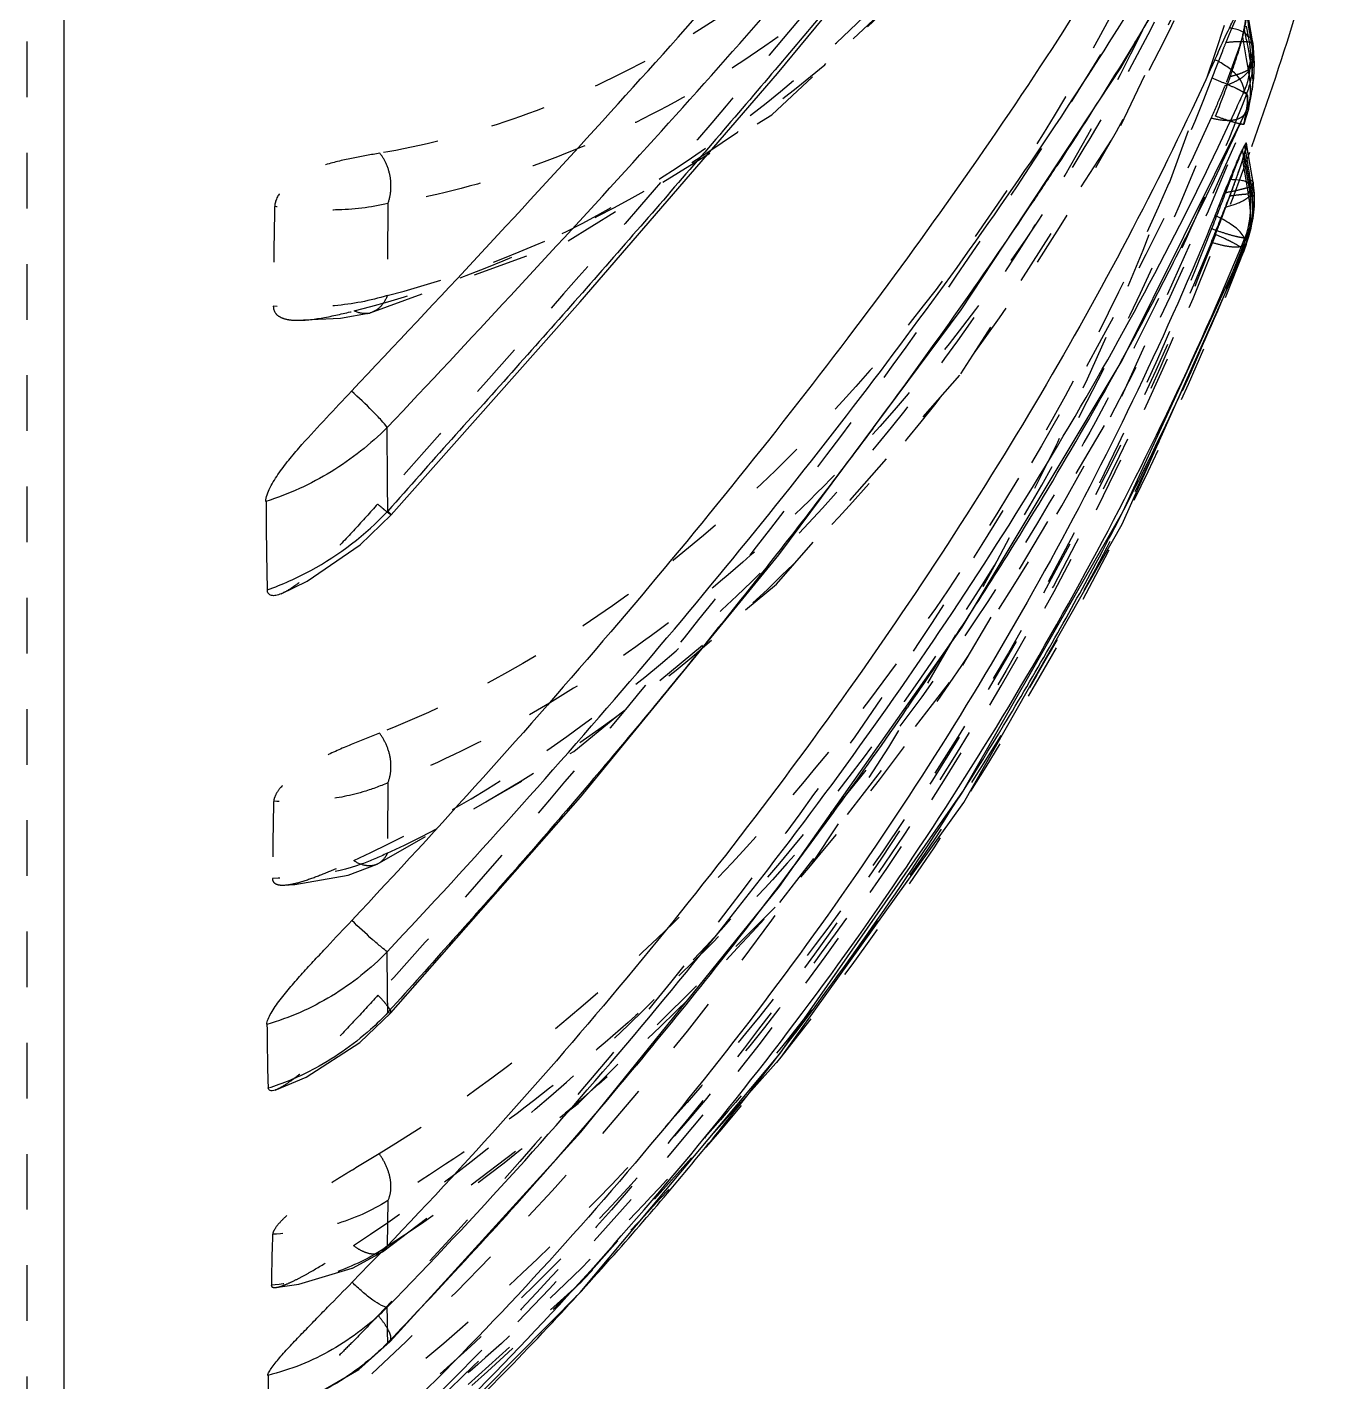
# Model space of a CAD drawing. Header units: millimetres. Extents: x 723 to 11228, y -2384 to 1578.
# Drawn here: x 1471.93 to 1510.44, y 111.37 to 151.16 of the extents above; entities that cross this region are included whole.
import ezdxf

# ---------------------------------------------------------------- set-up
doc = ezdxf.new("R2010")
doc.units = ezdxf.units.MM
doc.header["$LTSCALE"] = 16.335
doc.linetypes.add('HIDDEN', pattern=[0.2, 0.1, -0.1])
doc.layers.get('0').update_dxf_attribs({"linetype": 'CONTINUOUS'})
doc.layers.add('DEFAULT_2', color=8, linetype='HIDDEN')

msp = doc.modelspace()

# ---------------------------------------------------------------- linework, layer by layer
at = {"color": 7, "linetype": 'Continuous'}
for p, q in [((1473.025, 101.806), (1473.025, 373.047)), ((1507.939, 150.689), (1507.746, 151.702)), ((1507.748, 151.186), (1507.808, 150.878)), ((1507.906, 149.206), (1507.972, 149.654)), ((1507.809, 148.842), (1507.906, 149.209)), ((1507.906, 149.209), (1507.906, 149.206)), ((1507.732, 148.649), (1507.809, 148.842)), ((1507.754, 148.72), (1507.725, 148.656)), ((1507.732, 148.649), (1507.754, 148.72)), ((1507.951, 146.603), (1507.756, 147.714)), ((1507.634, 147.552), (1507.808, 146.578)), ((1507.754, 146.559), (1507.808, 146.248)), ((1507.955, 146.581), (1507.955, 146.581)), ((1507.957, 145.592), (1507.995, 146.033)), ((1507.995, 146.033), (1507.99, 146.121)), ((1507.821, 145.004), (1507.89, 145.26)), ((1507.848, 145.107), (1507.893, 145.281)), ((1507.89, 145.26), (1507.957, 145.592)), ((1507.754, 144.831), (1507.716, 144.737)), ((1507.75, 144.77), (1507.821, 145.004)), ((1507.848, 145.107), (1507.754, 144.831)), ((1507.751, 144.771), (1507.682, 144.577)), ((1482.523, 137.749), (1482.516, 139.4)), ((1496.794, 139.391), (1496.756, 139.34)), ((1482.533, 136.943), (1482.523, 137.749)), ((1481.718, 135.952), (1482.625, 136.837)), ((1482.523, 122.797), (1482.516, 124.002)), ((1482.533, 122.216), (1482.523, 122.797)), ((1481.704, 121.334), (1482.619, 122.206)), ((1482.565, 122.253), (1482.533, 122.216)), ((1482.533, 122.216), (1482.619, 122.206)), ((1482.619, 122.206), (1482.619, 122.206)), ((1482.517, 113.2), (1482.516, 113.561)), ((1482.523, 112.854), (1482.517, 113.2)), ((1482.533, 112.524), (1482.523, 112.854)), ((1481.677, 111.738), (1482.595, 112.555)), ((1482.577, 112.571), (1482.533, 112.524)), ((1482.533, 112.525), (1482.595, 112.555)), ((1482.595, 112.555), (1482.596, 112.555)), ((1480.091, 110.818), (1481.677, 111.738))]:
    msp.add_line(p, q, dxfattribs=at)
for points in [[(1482.625, 136.837), (1488.18, 143.088), (1493.982, 149.799), (1499.322, 156.266), (1504.008, 162.328), (1507.634, 167.451)], [(1482.619, 122.206), (1488.195, 128.54), (1494.017, 135.659), (1499.372, 142.858), (1504.069, 149.962), (1507.7, 156.311)], [(1507.972, 149.654), (1507.996, 150.109), (1507.94, 150.685)], [(1482.596, 112.555), (1488.198, 118.702), (1494.039, 125.922), (1499.406, 133.537), (1504.105, 141.366), (1507.732, 148.649)], [(1507.893, 145.281), (1507.95, 145.551), (1507.99, 145.899), (1507.989, 146.281), (1507.952, 146.594)], [(1507.967, 146.471), (1507.963, 146.525), (1507.955, 146.581)], [(1482.549, 108.305), (1488.182, 113.998), (1494.045, 121.005), (1499.423, 128.706), (1504.125, 136.917), (1507.749, 144.818)], [(1492.03, 118.596), (1494.089, 120.908), (1499.449, 128.388), (1504.106, 136.557), (1507.684, 144.582)], [(1479.394, 134.516), (1480.16, 134.881), (1481.718, 135.952)], [(1479.218, 119.938), (1480.131, 120.316), (1481.704, 121.334)]]:
    msp.add_lwpolyline(points, dxfattribs=at)
for centre, radius, start, end in [((1418.274, 179.666), 95.184, 340.34553, 345.54037), ((1423.154, 187.605), 92.82, 335.28407, 335.5973), ((1505.878, 149.58), 2.062, 346.0062, 349.5462), ((1405.847, 194.702), 111.8, 335.22029, 335.67854), ((1410.922, 192.328), 106.198, 332.10262, 335.23531), ((1382.656, 225.505), 142.96, 326.21224, 326.73088), ((1369.36, 234.464), 158.991, 323.27483, 326.1936), ((1505.144, 145.583), 2.731, 343.9281, 346.6285), ((1415.836, 182.2), 99.223, 333.55877, 337.81728), ((1505.182, 145.572), 2.691, 342.6683, 343.9248), ((1410.388, 192.726), 106.856, 330.08488, 332.04818), ((1400.822, 198.197), 117.875, 328.02638, 330.09882), ((1414.998, 182.64), 100.169, 331.76835, 333.54716), ((1639.509, 137.949), 160.559, 180.25709, 180.88002), ((1475.861, 143.276), 9.198, 298.6084, 316.4917), ((1393.091, 202.981), 126.967, 325.5523, 328.04225), ((1627.058, 137.774), 148.106, 180.88617, 181.21549), ((1476.063, 142.933), 8.801, 289.422, 298.5253), ((1412.232, 184.123), 103.308, 328.82499, 331.7695), ((1388.943, 205.785), 131.973, 324.01766, 325.5671), ((1409.855, 185.538), 106.075, 326.2906, 328.83586), ((1381.284, 211.346), 141.438, 321.61345, 324.01757), ((1409.835, 185.546), 106.095, 323.78261, 326.29285), ((1375.608, 215.762), 148.63, 320.22682, 321.63789), ((1408.846, 186.265), 107.318, 321.2671, 323.78482), ((1561.897, 122.374), 82.918, 180.34761, 181.21932), ((1552.307, 122.19), 73.327, 181.23474, 181.70841), ((1379.318, 212.665), 143.797, 318.44239, 320.22967), ((1476.686, 127.522), 7.871, 287.231, 297.1992), ((1409.943, 185.378), 105.908, 318.52642, 321.27021), ((1375.62, 216.03), 148.797, 317.02176, 318.41721), ((1412.789, 182.89), 102.127, 316.90468, 318.51456), ((1326.181, 261.853), 216.205, 316.333, 317.06923), ((1413.903, 181.87), 100.617, 313.08839, 316.89514)]:
    msp.add_arc(centre, radius, start, end, dxfattribs=at)
for points, knots in [([(1481.463, 140.463), (1484.023, 143.172), (1488.959, 148.466), (1495.857, 156.247), (1501.81, 163.479), (1505.298, 168.187), (1506.816, 170.414)], [0, 0, 0, 0, 0.28473, 0.552816, 0.794108, 1, 1, 1, 1]), ([(1482.516, 139.4), (1484.941, 141.971), (1489.628, 147.005), (1496.215, 154.421), (1501.973, 161.364), (1505.391, 165.898), (1506.903, 168.056)], [0, 0, 0, 0, 0.281542, 0.547958, 0.790068, 1, 1, 1, 1]), ([(1507.572, 167.525), (1506.837, 166.456), (1505.294, 164.21), (1502.745, 160.787), (1499.901, 157.147), (1496.796, 153.321), (1493.454, 149.353), (1489.935, 145.271), (1486.28, 141.117), (1483.772, 138.355), (1482.533, 136.943)], [0, 0, 0, 0, 0.098397, 0.206645, 0.323664, 0.448732, 0.580341, 0.71708, 0.857488, 1, 1, 1, 1]), ([(1506.822, 158.583), (1505.356, 155.828), (1501.961, 150.17), (1495.997, 141.781), (1489.091, 133.261), (1484.073, 127.69), (1481.472, 124.923)], [0, 0, 0, 0, 0.221639, 0.467801, 0.730368, 1, 1, 1, 1]), ([(1482.516, 124.002), (1485.025, 126.678), (1489.874, 132.069), (1496.575, 140.313), (1502.407, 148.452), (1505.76, 153.944), (1507.225, 156.626)], [0, 0, 0, 0, 0.268275, 0.530054, 0.776528, 1, 1, 1, 1]), ([(1505.136, 151.806), (1504.905, 151.415), (1503.949, 149.823), (1502.954, 148.255), (1502.185, 147.082)], [0, 0, 0, 0, 0.244499, 1, 1, 1, 1]), ([(1507.255, 151.129), (1507.315, 151.254), (1507.401, 151.428), (1507.515, 151.635), (1507.567, 151.719), (1507.593, 151.752)], [0, 0, 0, 0, 0.584543, 0.822, 1, 1, 1, 1]), ([(1506.829, 150.198), (1506.866, 150.278), (1507.006, 150.589), (1507.146, 150.901), (1507.255, 151.129)], [0, 0, 0, 0, 0.259647, 1, 1, 1, 1]), ([(1507.808, 150.878), (1507.762, 150.952), (1507.575, 151.07), (1507.374, 151.116), (1507.255, 151.129)], [0, 0, 0, 0, 0.421489, 1, 1, 1, 1]), ([(1507.808, 150.878), (1507.868, 150.611), (1507.911, 150.055), (1507.787, 149.51), (1507.682, 149.256)], [0, 0, 0, 0, 0.499596, 1, 1, 1, 1]), ([(1507.808, 150.878), (1507.84, 150.871), (1507.91, 150.816), (1507.931, 150.735), (1507.94, 150.688)], [0, 0, 0, 0, 0.413338, 1, 1, 1, 1]), ([(1506.829, 150.198), (1505.401, 147.041), (1502.087, 140.69), (1496.123, 131.502), (1489.214, 122.606), (1484.121, 116.998), (1481.483, 114.297)], [0, 0, 0, 0, 0.235433, 0.485786, 0.743453, 1, 1, 1, 1]), ([(1507.682, 149.256), (1507.693, 149.332), (1507.648, 149.517), (1507.468, 149.772), (1507.181, 150.008), (1506.952, 150.141), (1506.829, 150.198)], [0, 0, 0, 0, 0.171902, 0.406284, 0.696321, 1, 1, 1, 1]), ([(1507.682, 149.256), (1507.698, 149.254), (1507.73, 149.243), (1507.769, 149.198), (1507.787, 149.124), (1507.788, 149.066), (1507.788, 149.032)], [0, 0, 0, 0, 0.175062, 0.364224, 0.623767, 1, 1, 1, 1]), ([(1507.788, 149.032), (1507.787, 149.01), (1507.782, 148.905), (1507.767, 148.801), (1507.754, 148.72)], [0, 0, 0, 0, 0.211464, 1, 1, 1, 1]), ([(1482.516, 113.561), (1485.099, 116.213), (1490.089, 121.717), (1496.874, 130.444), (1502.756, 139.462), (1506.044, 145.694), (1507.471, 148.795)], [0, 0, 0, 0, 0.256085, 0.513455, 0.763897, 1, 1, 1, 1]), ([(1507.634, 147.551), (1507.65, 147.581), (1507.672, 147.621), (1507.701, 147.669), (1507.717, 147.695), (1507.731, 147.712), (1507.741, 147.723), (1507.754, 147.724), (1507.755, 147.717), (1507.756, 147.713)], [0, 0, 0, 0, 0.447702, 0.620968, 0.758247, 0.858256, 0.921094, 0.955168, 1, 1, 1, 1]), ([(1507.264, 146.677), (1507.335, 146.851), (1507.434, 147.095), (1507.558, 147.386), (1507.61, 147.505), (1507.634, 147.551)], [0, 0, 0, 0, 0.592615, 0.83388, 1, 1, 1, 1]), ([(1506.836, 145.624), (1506.873, 145.714), (1507.016, 146.065), (1507.157, 146.416), (1507.264, 146.677)], [0, 0, 0, 0, 0.256184, 1, 1, 1, 1]), ([(1507.808, 146.578), (1507.785, 146.597), (1507.717, 146.628), (1507.536, 146.671), (1507.378, 146.678), (1507.264, 146.677)], [0, 0, 0, 0, 0.16233, 0.388512, 1, 1, 1, 1]), ([(1507.808, 146.578), (1507.868, 146.3), (1507.911, 145.724), (1507.787, 145.159), (1507.682, 144.895)], [0, 0, 0, 0, 0.50007, 1, 1, 1, 1]), ([(1507.808, 146.578), (1507.825, 146.596), (1507.854, 146.622), (1507.897, 146.654), (1507.942, 146.644), (1507.948, 146.617), (1507.951, 146.603)], [0, 0, 0, 0, 0.379986, 0.627086, 0.78733, 1, 1, 1, 1]), ([(1507.895, 146.253), (1507.948, 145.971), (1507.956, 145.576), (1507.873, 145.2), (1507.847, 145.106)], [0, 0, 0, 0, 0.74846, 1, 1, 1, 1]), ([(1506.836, 145.624), (1504.006, 138.704), (1498.493, 128.749), (1489.327, 116.954), (1484.166, 111.559), (1481.495, 109.051)], [0, 0, 0, 0, 0.500959, 0.754455, 1, 1, 1, 1]), ([(1507.603, 145.105), (1507.519, 145.213), (1507.266, 145.404), (1506.994, 145.553), (1506.837, 145.624)], [0, 0, 0, 0, 0.441917, 1, 1, 1, 1]), ([(1482.516, 108.533), (1485.166, 111.029), (1490.285, 116.396), (1499.384, 128.126), (1504.86, 138.02), (1507.682, 144.895)], [0, 0, 0, 0, 0.245458, 0.498927, 1, 1, 1, 1]), ([(1507.682, 144.895), (1507.685, 144.909), (1507.687, 144.987), (1507.641, 145.056), (1507.603, 145.105)], [0, 0, 0, 0, 0.189582, 1, 1, 1, 1]), ([(1507.682, 144.895), (1507.696, 144.917), (1507.724, 144.957), (1507.748, 144.995), (1507.787, 145.028), (1507.788, 145.001), (1507.788, 144.992)], [0, 0, 0, 0, 0.431661, 0.729282, 0.859398, 1, 1, 1, 1]), ([(1507.788, 144.992), (1507.787, 144.983), (1507.78, 144.928), (1507.765, 144.875), (1507.754, 144.831)], [0, 0, 0, 0, 0.16879, 1, 1, 1, 1]), ([(1507.684, 144.582), (1507.686, 144.587), (1507.684, 144.597), (1507.679, 144.605), (1507.678, 144.608)], [0, 0, 0, 0, 0.684747, 1, 1, 1, 1]), ([(1478.948, 137.229), (1478.948, 137.294), (1478.981, 137.436), (1479.107, 137.72), (1479.338, 138.078), (1479.658, 138.493), (1480.122, 139.034), (1480.728, 139.687), (1481.218, 140.204), (1481.463, 140.463)], [0, 0, 0, 0, 0.047238, 0.103029, 0.225833, 0.353911, 0.483243, 0.741961, 1, 1, 1, 1]), ([(1482.516, 139.4), (1482.462, 139.472), (1482.319, 139.635), (1481.975, 139.997), (1481.675, 140.277), (1481.462, 140.462)], [0, 0, 0, 0, 0.179546, 0.434154, 1, 1, 1, 1]), ([(1482.516, 139.4), (1482.02, 138.905), (1480.908, 138.028), (1479.618, 137.435), (1478.947, 137.228)], [0, 0, 0, 0, 0.499469, 1, 1, 1, 1]), ([(1496.756, 139.34), (1495.669, 137.882), (1493.429, 134.972), (1489.936, 130.67), (1486.31, 126.418), (1483.809, 123.643), (1482.565, 122.253)], [0, 0, 0, 0, 0.24553, 0.495698, 0.748121, 1, 1, 1, 1]), ([(1482.533, 136.943), (1482.546, 136.929), (1482.569, 136.906), (1482.599, 136.874), (1482.613, 136.854), (1482.624, 136.842), (1482.622, 136.839)], [0, 0, 0, 0, 0.4159, 0.72465, 0.920335, 1, 1, 1, 1]), ([(1479.394, 134.516), (1479.345, 134.496), (1479.253, 134.465), (1479.117, 134.451), (1479.006, 134.516), (1478.992, 134.595), (1478.991, 134.634)], [0, 0, 0, 0, 0.313938, 0.569246, 0.773533, 1, 1, 1, 1]), ([(1478.976, 121.871), (1478.975, 121.922), (1479.012, 122.038), (1479.101, 122.208), (1479.223, 122.396), (1479.415, 122.658), (1479.684, 122.986), (1480.027, 123.375), (1480.383, 123.762), (1480.866, 124.278), (1481.23, 124.664), (1481.472, 124.923)], [0, 0, 0, 0, 0.038625, 0.088948, 0.146029, 0.206942, 0.334647, 0.46601, 0.598864, 0.732348, 1, 1, 1, 1]), ([(1482.516, 124.002), (1482.456, 124.043), (1482.312, 124.161), (1481.959, 124.462), (1481.672, 124.729), (1481.472, 124.922)], [0, 0, 0, 0, 0.155878, 0.400973, 1, 1, 1, 1]), ([(1482.516, 124.002), (1482.028, 123.504), (1480.929, 122.627), (1479.641, 122.058), (1478.975, 121.87)], [0, 0, 0, 0, 0.502034, 1, 1, 1, 1]), ([(1482.533, 122.216), (1482.37, 122.044), (1481.694, 121.388), (1480.91, 120.843), (1480.284, 120.521)], [0, 0, 0, 0, 0.251707, 1, 1, 1, 1]), ([(1479.219, 119.939), (1479.192, 119.93), (1479.144, 119.917), (1479.076, 119.916), (1479.026, 119.951), (1479.019, 119.987), (1479.019, 120.006)], [0, 0, 0, 0, 0.335818, 0.588433, 0.784715, 1, 1, 1, 1]), ([(1479.007, 111.562), (1479.006, 111.598), (1479.05, 111.682), (1479.134, 111.81), (1479.254, 111.963), (1479.445, 112.188), (1479.712, 112.48), (1480.051, 112.835), (1480.403, 113.196), (1480.882, 113.683), (1481.243, 114.051), (1481.483, 114.297)], [0, 0, 0, 0, 0.028653, 0.072775, 0.126215, 0.185226, 0.312488, 0.446155, 0.582913, 0.72124, 1, 1, 1, 1]), ([(1482.516, 113.561), (1482.491, 113.561), (1482.433, 113.577), (1482.286, 113.641), (1482.061, 113.786), (1481.776, 114.018), (1481.579, 114.199), (1481.483, 114.296)], [0, 0, 0, 0, 0.057369, 0.139798, 0.374195, 0.680198, 1, 1, 1, 1]), ([(1482.516, 113.561), (1482.033, 113.079), (1480.943, 112.238), (1479.664, 111.721), (1479.006, 111.562)], [0, 0, 0, 0, 0.502009, 1, 1, 1, 1]), ([(1482.533, 112.524), (1482.054, 112.04), (1480.973, 111.195), (1479.702, 110.671), (1479.049, 110.506)], [0, 0, 0, 0, 0.502839, 1, 1, 1, 1]), ([(1479.011, 111.563), (1479.012, 111.47), (1479.018, 111.117), (1479.03, 110.764), (1479.044, 110.505)], [0, 0, 0, 0, 0.264062, 1, 1, 1, 1])]:
    msp.add_open_spline(points, degree=3, knots=knots, dxfattribs=at)
msp.add_open_spline([(1507.879, 149.081), (1507.848, 148.957), (1507.805, 148.836), (1507.754, 148.72)], degree=3, dxfattribs=at)
at = {"layer": 'DEFAULT_2', "color": 8, "linetype": 'HIDDEN'}
for p, q in [((1471.933, 103.36), (1471.933, 371.493)), ((1504.067, 148.267), (1507.679, 155.89)), ((1507.95, 150.632), (1507.755, 151.778)), ((1507.64, 150.87), (1507.751, 150.229)), ((1507.949, 150.635), (1507.895, 150.696)), ((1507.962, 150.555), (1507.949, 150.635)), ((1507.996, 150.08), (1507.962, 150.555)), ((1507.751, 150.229), (1507.808, 149.903)), ((1507.971, 149.626), (1507.972, 149.654)), ((1507.906, 149.209), (1507.924, 149.325)), ((1507.817, 148.744), (1507.906, 149.183)), ((1507.906, 149.183), (1507.906, 149.206)), ((1507.817, 148.743), (1507.682, 148.318)), ((1507.685, 148.306), (1507.817, 148.743)), ((1507.817, 148.744), (1507.817, 148.743)), ((1504.097, 140.321), (1507.685, 148.306)), ((1507.682, 148.318), (1507.685, 148.306)), ((1507.954, 146.587), (1507.759, 147.743)), ((1507.637, 147.24), (1507.754, 146.559)), ((1507.808, 146.248), (1507.925, 146.516)), ((1507.99, 146.121), (1507.967, 146.471)), ((1482.533, 145.975), (1482.516, 143.277)), ((1482.007, 142.763), (1487.827, 144.881)), ((1507.682, 144.577), (1507.684, 144.582)), ((1479.841, 142.547), (1481.138, 142.605)), ((1481.138, 142.605), (1482.008, 142.763)), ((1482.008, 142.763), (1482.007, 142.763)), ((1482.218, 126.573), (1488, 129.886)), ((1482.533, 128.965), (1482.516, 126.899)), ((1481.364, 126.254), (1482.218, 126.573)), ((1482.218, 126.573), (1482.218, 126.573)), ((1482.37, 115.189), (1488.126, 119.547)), ((1482.533, 116.696), (1482.516, 115.351)), ((1482.516, 115.351), (1482.37, 115.189)), ((1482.37, 115.189), (1482.37, 115.189))]:
    msp.add_line(p, q, dxfattribs=at)
for points in [[(1487.827, 144.881), (1493.817, 148.585), (1499.268, 153.675), (1504.011, 160.047)], [(1488, 129.886), (1493.952, 134.798), (1499.365, 140.972), (1504.067, 148.267)], [(1488.126, 119.547), (1494.044, 125.444), (1499.425, 132.423), (1504.097, 140.321)], [(1479.472, 125.96), (1479.803, 125.978), (1481.364, 126.254)], [(1482.473, 109.095), (1488.197, 114.293), (1492.03, 118.596)], [(1479.231, 114.143), (1479.921, 114.235), (1481.494, 114.714), (1482.37, 115.189)]]:
    msp.add_lwpolyline(points, dxfattribs=at)
for centre, radius, start, end in [((1418.274, 179.666), 93.284, 305.11487, 345.54039), ((1505.177, 149.296), 2.7, 1.3807, 12.9879), ((1505.259, 149.298), 2.618, 352.8988, 1.3789), ((1505.345, 149.288), 2.531, 347.5943, 349.2291), ((1505.324, 149.292), 2.552, 349.2324, 352.8692), ((1507.748, 149.141), 0.848, 258.4445, 260.3293), ((1418.274, 179.666), 95.184, 309.7571, 340.34553), ((1508.687, 136.171), 10.123, 96.6773, 98.0321), ((1504.892, 145.61), 2.985, 1.3007, 12.3475), ((1690.474, 142.11), 211.305, 178.97505, 179.769), ((1456.515, 165.385), 54.25, 337.75, 338.9147), ((1504.989, 145.611), 2.888, 349.8395, 1.328), ((1505.096, 145.594), 2.779, 346.6291, 349.7746), ((1481.863, 143.365), 0.619, 276.665, 283.4137), ((1606.459, 125.475), 127.317, 178.67516, 179.69245), ((1535.993, 113.73), 56.883, 178.0077, 179.5123)]:
    msp.add_arc(centre, radius, start, end, dxfattribs=at)
for points, knots in [([(1506.753, 169.657), (1505.469, 166.73), (1502.513, 161.282), (1496.706, 154.462), (1490.931, 150.358), (1486.037, 148.293), (1483.54, 147.663), (1482.295, 147.454)], [0, 0, 0, 0, 0.279117, 0.537535, 0.776198, 0.889664, 1, 1, 1, 1]), ([(1507.754, 168.799), (1507.092, 167.261), (1505.63, 164.309), (1503.083, 160.18), (1500.229, 156.476), (1497.086, 153.255), (1493.707, 150.548), (1490.122, 148.4), (1486.395, 146.85), (1483.824, 146.154), (1482.533, 145.975)], [0, 0, 0, 0, 0.141793, 0.278516, 0.410297, 0.536943, 0.658816, 0.775991, 0.889561, 1, 1, 1, 1]), ([(1506.705, 167.121), (1505.22, 164.924), (1501.821, 160.251), (1496.05, 153.027), (1489.399, 145.221), (1484.669, 139.883), (1482.231, 137.15)], [0, 0, 0, 0, 0.205468, 0.447453, 0.716199, 1, 1, 1, 1]), ([(1482.516, 143.277), (1485.147, 143.944), (1490.388, 146.106), (1497.354, 151.388), (1503.308, 158.527), (1506.358, 164.147), (1507.682, 167.148)], [0, 0, 0, 0, 0.227329, 0.468012, 0.725278, 1, 1, 1, 1]), ([(1481.54, 142.822), (1484.191, 143.486), (1489.471, 145.649), (1496.489, 150.956), (1502.48, 158.141), (1505.539, 163.802), (1506.864, 166.827)], [0, 0, 0, 0, 0.227422, 0.46805, 0.725238, 1, 1, 1, 1]), ([(1506.747, 157.921), (1505.447, 154.686), (1502.46, 148.576), (1496.683, 140.586), (1489.976, 134.355), (1484.866, 131.44), (1482.287, 130.422)], [0, 0, 0, 0, 0.277165, 0.53815, 0.779524, 1, 1, 1, 1]), ([(1507.754, 157.241), (1507.085, 155.551), (1505.617, 152.272), (1502.28, 146.152), (1498.292, 140.646), (1493.715, 136.003), (1490.144, 133.086), (1486.429, 130.721), (1483.845, 129.451), (1482.533, 128.965)], [0, 0, 0, 0, 0.140107, 0.276724, 0.537365, 0.660811, 0.778933, 0.892078, 1, 1, 1, 1]), ([(1506.711, 156.029), (1505.279, 153.322), (1501.973, 147.744), (1496.191, 139.446), (1489.533, 131.008), (1484.719, 125.475), (1482.239, 122.73)], [0, 0, 0, 0, 0.221843, 0.468989, 0.73203, 1, 1, 1, 1]), ([(1481.53, 126.678), (1484.228, 127.922), (1489.521, 131.209), (1496.471, 137.89), (1502.43, 146.238), (1505.518, 152.565), (1506.857, 155.9)], [0, 0, 0, 0, 0.225457, 0.468212, 0.727262, 1, 1, 1, 1]), ([(1482.516, 126.899), (1485.193, 128.141), (1490.446, 131.419), (1497.345, 138.065), (1503.267, 146.36), (1506.344, 152.642), (1507.682, 155.953)], [0, 0, 0, 0, 0.225414, 0.46821, 0.727305, 1, 1, 1, 1]), ([(1507.697, 151.864), (1507.691, 151.864), (1507.676, 151.851), (1507.656, 151.825), (1507.63, 151.783), (1507.589, 151.708), (1507.532, 151.593), (1507.461, 151.439), (1507.386, 151.269), (1507.281, 151.023), (1507.203, 150.834), (1507.15, 150.706)], [0, 0, 0, 0, 0.014117, 0.040898, 0.079337, 0.127109, 0.243008, 0.377137, 0.522971, 0.676763, 1, 1, 1, 1]), ([(1507.639, 150.867), (1507.679, 151.053), (1507.731, 151.306), (1507.762, 151.611), (1507.762, 151.729), (1507.754, 151.776)], [0, 0, 0, 0, 0.619184, 0.843354, 1, 1, 1, 1]), ([(1507.746, 151.702), (1507.76, 151.625), (1507.748, 151.416), (1507.715, 151.214), (1507.69, 151.088)], [0, 0, 0, 0, 0.378994, 1, 1, 1, 1]), ([(1507.698, 151.866), (1507.748, 151.573), (1507.816, 151.183), (1507.88, 150.793), (1507.895, 150.696)], [0, 0, 0, 0, 0.752163, 1, 1, 1, 1]), ([(1507.69, 151.088), (1507.666, 150.966), (1507.586, 150.701), (1507.401, 150.149), (1507.237, 149.722), (1507.124, 149.439)], [0, 0, 0, 0, 0.21438, 0.475309, 1, 1, 1, 1]), ([(1507.28, 149.697), (1507.352, 149.905), (1507.48, 150.293), (1507.599, 150.684), (1507.639, 150.867)], [0, 0, 0, 0, 0.539427, 1, 1, 1, 1]), ([(1507.69, 151.088), (1507.708, 150.999), (1507.778, 150.638), (1507.849, 150.277), (1507.895, 150.004)], [0, 0, 0, 0, 0.246204, 1, 1, 1, 1]), ([(1507.15, 150.706), (1507.116, 150.621), (1506.976, 150.274), (1506.842, 149.925), (1506.74, 149.661)], [0, 0, 0, 0, 0.244753, 1, 1, 1, 1]), ([(1507.152, 150.709), (1507.241, 150.719), (1507.407, 150.733), (1507.63, 150.743), (1507.786, 150.732), (1507.873, 150.716), (1507.895, 150.696)], [0, 0, 0, 0, 0.361137, 0.667514, 0.883353, 1, 1, 1, 1]), ([(1507.895, 150.696), (1507.939, 150.445), (1507.963, 149.928), (1507.845, 149.424), (1507.754, 149.186)], [0, 0, 0, 0, 0.500139, 1, 1, 1, 1]), ([(1507.808, 149.903), (1507.851, 150.05), (1507.906, 150.249), (1507.95, 150.489), (1507.956, 150.58), (1507.952, 150.617)], [0, 0, 0, 0, 0.628037, 0.846728, 1, 1, 1, 1]), ([(1507.94, 150.688), (1507.957, 150.595), (1507.955, 150.363), (1507.919, 150.137), (1507.895, 150.004)], [0, 0, 0, 0, 0.41199, 1, 1, 1, 1]), ([(1507.124, 149.439), (1507.219, 149.47), (1507.399, 149.54), (1507.634, 149.673), (1507.806, 149.827), (1507.879, 149.947), (1507.895, 150.004)], [0, 0, 0, 0, 0.30471, 0.58577, 0.819107, 1, 1, 1, 1]), ([(1506.74, 149.661), (1505.422, 146.248), (1502.388, 139.705), (1496.621, 130.881), (1489.952, 123.536), (1484.876, 119.639), (1482.278, 118.069)], [0, 0, 0, 0, 0.270254, 0.530842, 0.775763, 1, 1, 1, 1]), ([(1506.741, 149.664), (1506.863, 149.617), (1507.095, 149.522), (1507.367, 149.403), (1507.55, 149.314), (1507.647, 149.263), (1507.712, 149.222), (1507.745, 149.198), (1507.754, 149.186)], [0, 0, 0, 0, 0.350051, 0.668325, 0.794142, 0.892301, 0.961284, 1, 1, 1, 1]), ([(1507.515, 149.77), (1507.497, 149.764), (1507.419, 149.739), (1507.341, 149.716), (1507.281, 149.7)], [0, 0, 0, 0, 0.234006, 1, 1, 1, 1]), ([(1507.808, 149.903), (1507.774, 149.876), (1507.676, 149.829), (1507.576, 149.791), (1507.515, 149.77)], [0, 0, 0, 0, 0.400623, 1, 1, 1, 1]), ([(1507.124, 149.439), (1507.09, 149.356), (1506.96, 149.039), (1506.822, 148.725), (1506.718, 148.493)], [0, 0, 0, 0, 0.260029, 1, 1, 1, 1]), ([(1507.754, 149.186), (1507.078, 147.417), (1505.602, 143.948), (1502.244, 137.353), (1498.258, 131.262), (1493.705, 125.873), (1490.143, 122.32), (1486.436, 119.249), (1483.849, 117.468), (1482.533, 116.696)], [0, 0, 0, 0, 0.135804, 0.270006, 0.530357, 0.655248, 0.775389, 0.890566, 1, 1, 1, 1]), ([(1507.682, 148.318), (1507.723, 148.514), (1507.778, 148.769), (1507.792, 149.061), (1507.773, 149.157), (1507.754, 149.186)], [0, 0, 0, 0, 0.68069, 0.881389, 1, 1, 1, 1]), ([(1481.519, 115.378), (1484.228, 117.143), (1489.493, 121.362), (1496.412, 129.12), (1502.363, 138.278), (1505.494, 145.027), (1506.85, 148.537)], [0, 0, 0, 0, 0.229066, 0.474887, 0.733466, 1, 1, 1, 1]), ([(1506.718, 148.493), (1505.325, 145.401), (1502.101, 139.171), (1496.319, 130.152), (1489.659, 121.44), (1484.769, 115.951), (1482.249, 113.318)], [0, 0, 0, 0, 0.236406, 0.488039, 0.745927, 1, 1, 1, 1]), ([(1506.718, 148.493), (1506.828, 148.462), (1507.043, 148.42), (1507.346, 148.412), (1507.593, 148.482), (1507.704, 148.592), (1507.732, 148.65)], [0, 0, 0, 0, 0.312933, 0.598532, 0.824166, 1, 1, 1, 1]), ([(1507.313, 148.383), (1507.277, 148.394), (1507.122, 148.444), (1506.969, 148.497), (1506.851, 148.54)], [0, 0, 0, 0, 0.23185, 1, 1, 1, 1]), ([(1482.516, 115.351), (1485.204, 117.11), (1490.429, 121.313), (1499.775, 131.808), (1505.021, 141.468), (1507.682, 148.318)], [0, 0, 0, 0, 0.229333, 0.475498, 1, 1, 1, 1]), ([(1507.578, 148.31), (1507.561, 148.314), (1507.471, 148.334), (1507.384, 148.361), (1507.313, 148.383)], [0, 0, 0, 0, 0.192905, 1, 1, 1, 1]), ([(1507.684, 148.307), (1507.68, 148.299), (1507.647, 148.299), (1507.624, 148.302), (1507.605, 148.305)], [0, 0, 0, 0, 0.302376, 1, 1, 1, 1]), ([(1507.695, 147.679), (1507.68, 147.653), (1507.649, 147.58), (1507.569, 147.391), (1507.452, 147.094), (1507.3, 146.705), (1507.195, 146.434), (1507.141, 146.295)], [0, 0, 0, 0, 0.060075, 0.159009, 0.414056, 0.700916, 1, 1, 1, 1]), ([(1507.636, 147.237), (1507.655, 147.3), (1507.688, 147.411), (1507.729, 147.56), (1507.751, 147.664), (1507.761, 147.721), (1507.758, 147.74)], [0, 0, 0, 0, 0.376464, 0.675874, 0.886622, 1, 1, 1, 1]), ([(1507.756, 147.713), (1507.758, 147.702), (1507.754, 147.669), (1507.736, 147.571), (1507.712, 147.484), (1507.693, 147.419)], [0, 0, 0, 0, 0.115956, 0.320939, 1, 1, 1, 1]), ([(1507.758, 147.74), (1507.757, 147.744), (1507.752, 147.755), (1507.733, 147.738), (1507.717, 147.716), (1507.703, 147.693), (1507.695, 147.679)], [0, 0, 0, 0, 0.113603, 0.251407, 0.542453, 1, 1, 1, 1]), ([(1482.295, 147.454), (1482.034, 147.41), (1481.499, 147.317), (1480.662, 147.126), (1479.93, 146.819), (1479.406, 146.4), (1479.211, 146.062), (1479.208, 145.891)], [0, 0, 0, 0, 0.217372, 0.446731, 0.706703, 0.858923, 1, 1, 1, 1]), ([(1482.533, 145.975), (1482.579, 146.094), (1482.633, 146.358), (1482.62, 146.762), (1482.502, 147.141), (1482.371, 147.362), (1482.294, 147.454)], [0, 0, 0, 0, 0.245575, 0.510954, 0.769589, 1, 1, 1, 1]), ([(1507.693, 147.419), (1507.664, 147.319), (1507.583, 147.087), (1507.4, 146.57), (1507.242, 146.152), (1507.133, 145.868)], [0, 0, 0, 0, 0.188254, 0.446543, 1, 1, 1, 1]), ([(1507.271, 146.191), (1507.343, 146.386), (1507.467, 146.734), (1507.589, 147.083), (1507.636, 147.237)], [0, 0, 0, 0, 0.562426, 1, 1, 1, 1]), ([(1507.693, 147.419), (1507.71, 147.323), (1507.779, 146.935), (1507.849, 146.546), (1507.895, 146.253)], [0, 0, 0, 0, 0.247953, 1, 1, 1, 1]), ([(1507.142, 146.298), (1507.234, 146.316), (1507.402, 146.35), (1507.627, 146.4), (1507.786, 146.445), (1507.87, 146.471), (1507.895, 146.488)], [0, 0, 0, 0, 0.358392, 0.665665, 0.884137, 1, 1, 1, 1]), ([(1507.895, 146.488), (1507.939, 146.238), (1507.963, 145.725), (1507.845, 145.225), (1507.754, 144.989)], [0, 0, 0, 0, 0.499603, 1, 1, 1, 1]), ([(1507.951, 146.603), (1507.958, 146.56), (1507.942, 146.44), (1507.914, 146.325), (1507.895, 146.253)], [0, 0, 0, 0, 0.371817, 1, 1, 1, 1]), ([(1507.954, 146.588), (1507.953, 146.589), (1507.943, 146.576), (1507.937, 146.566), (1507.916, 146.529), (1507.903, 146.504), (1507.895, 146.488)], [0, 0, 0, 0, 0.046071, 0.223377, 0.539405, 1, 1, 1, 1]), ([(1507.925, 146.516), (1507.932, 146.533), (1507.939, 146.556), (1507.955, 146.581), (1507.954, 146.588)], [0, 0, 0, 0, 0.720479, 1, 1, 1, 1]), ([(1506.843, 145.06), (1506.88, 145.155), (1507.025, 145.531), (1507.168, 145.908), (1507.271, 146.191)], [0, 0, 0, 0, 0.252999, 1, 1, 1, 1]), ([(1507.133, 145.869), (1507.308, 145.915), (1507.547, 145.991), (1507.796, 146.137), (1507.877, 146.215), (1507.895, 146.253)], [0, 0, 0, 0, 0.626835, 0.8519, 1, 1, 1, 1]), ([(1507.808, 146.248), (1507.77, 146.249), (1507.67, 146.242), (1507.571, 146.232), (1507.51, 146.224)], [0, 0, 0, 0, 0.382988, 1, 1, 1, 1]), ([(1482.533, 145.975), (1482.028, 145.857), (1481.218, 145.768), (1480.104, 145.793), (1479.51, 145.849), (1479.207, 145.891)], [0, 0, 0, 0, 0.46522, 0.724963, 1, 1, 1, 1]), ([(1506.732, 145.236), (1504.071, 138.378), (1498.868, 128.638), (1489.877, 117.636), (1484.854, 112.971), (1482.268, 110.933)], [0, 0, 0, 0, 0.518715, 0.767874, 1, 1, 1, 1]), ([(1506.734, 145.24), (1506.855, 145.195), (1507.085, 145.116), (1507.36, 145.033), (1507.546, 144.992), (1507.645, 144.976), (1507.709, 144.974), (1507.746, 144.98), (1507.754, 144.989)], [0, 0, 0, 0, 0.365297, 0.688389, 0.811773, 0.904811, 0.967054, 1, 1, 1, 1]), ([(1506.843, 145.06), (1504.103, 138.011), (1498.717, 127.974), (1489.422, 116.537), (1484.204, 111.609), (1481.507, 109.416)], [0, 0, 0, 0, 0.514077, 0.763696, 1, 1, 1, 1]), ([(1506.726, 144.843), (1503.97, 138.087), (1498.633, 128.379), (1489.777, 116.923), (1484.816, 111.722), (1482.258, 109.327)], [0, 0, 0, 0, 0.504397, 0.757797, 1, 1, 1, 1]), ([(1507.754, 144.989), (1506.385, 141.435), (1503.206, 134.522), (1498.211, 126.489), (1493.686, 120.604), (1490.127, 116.569), (1486.426, 112.928), (1483.843, 110.72), (1482.533, 109.703)], [0, 0, 0, 0, 0.260468, 0.518872, 0.645119, 0.767879, 0.886545, 1, 1, 1, 1]), ([(1506.726, 144.844), (1506.843, 144.804), (1507.069, 144.744), (1507.343, 144.699), (1507.531, 144.705), (1507.651, 144.728), (1507.731, 144.775), (1507.749, 144.818)], [0, 0, 0, 0, 0.346581, 0.653266, 0.773753, 0.869861, 1, 1, 1, 1]), ([(1507.31, 144.85), (1507.273, 144.868), (1507.12, 144.943), (1506.964, 145.013), (1506.844, 145.063)], [0, 0, 0, 0, 0.236589, 1, 1, 1, 1]), ([(1507.6, 144.681), (1507.583, 144.694), (1507.49, 144.756), (1507.39, 144.809), (1507.31, 144.85)], [0, 0, 0, 0, 0.19331, 1, 1, 1, 1]), ([(1507.682, 144.577), (1507.694, 144.615), (1507.711, 144.671), (1507.732, 144.743), (1507.753, 144.816), (1507.771, 144.886), (1507.785, 144.95), (1507.787, 144.98), (1507.789, 144.999), (1507.778, 145.01), (1507.765, 145.001), (1507.758, 144.994), (1507.754, 144.989)], [0, 0, 0, 0, 0.249069, 0.36329, 0.469281, 0.727783, 0.817539, 0.878894, 0.91479, 0.933185, 0.957702, 1, 1, 1, 1]), ([(1482.516, 109.139), (1485.192, 111.322), (1490.369, 116.227), (1499.595, 127.603), (1504.948, 137.575), (1507.682, 144.577)], [0, 0, 0, 0, 0.236248, 0.485864, 1, 1, 1, 1]), ([(1507.678, 144.608), (1507.675, 144.613), (1507.652, 144.641), (1507.624, 144.663), (1507.6, 144.681)], [0, 0, 0, 0, 0.177726, 1, 1, 1, 1]), ([(1482.516, 143.277), (1482.013, 143.117), (1480.894, 142.917), (1479.763, 142.92), (1479.166, 142.962)], [0, 0, 0, 0, 0.468243, 1, 1, 1, 1]), ([(1482.516, 143.277), (1482.472, 143.156), (1482.345, 142.935), (1482.124, 142.792), (1482.008, 142.764)], [0, 0, 0, 0, 0.518237, 1, 1, 1, 1]), ([(1479.166, 142.962), (1479.166, 142.887), (1479.214, 142.737), (1479.402, 142.614), (1479.614, 142.56), (1479.764, 142.548), (1479.841, 142.547)], [0, 0, 0, 0, 0.256372, 0.488422, 0.73531, 1, 1, 1, 1]), ([(1479.841, 142.547), (1480.12, 142.54), (1480.694, 142.624), (1481.253, 142.75), (1481.54, 142.822)], [0, 0, 0, 0, 0.486053, 1, 1, 1, 1]), ([(1482.231, 137.15), (1482.009, 136.902), (1481.564, 136.408), (1480.882, 135.686), (1480.288, 135.119), (1479.789, 134.731), (1479.528, 134.572), (1479.394, 134.516)], [0, 0, 0, 0, 0.256637, 0.51287, 0.766194, 0.888324, 1, 1, 1, 1]), ([(1482.622, 136.839), (1482.621, 136.836), (1482.605, 136.845), (1482.587, 136.856), (1482.549, 136.885), (1482.502, 136.922), (1482.443, 136.97), (1482.351, 137.046), (1482.279, 137.107), (1482.23, 137.149)], [0, 0, 0, 0, 0.018042, 0.07132, 0.161899, 0.285616, 0.436902, 0.610145, 1, 1, 1, 1]), ([(1482.287, 130.422), (1482.025, 130.318), (1481.486, 130.105), (1480.805, 129.811), (1480.242, 129.513), (1479.798, 129.225), (1479.448, 128.923), (1479.24, 128.642), (1479.183, 128.488), (1479.181, 128.42)], [0, 0, 0, 0, 0.22244, 0.457642, 0.58541, 0.724419, 0.875246, 0.946569, 1, 1, 1, 1]), ([(1482.533, 128.965), (1482.58, 129.072), (1482.635, 129.322), (1482.618, 129.712), (1482.495, 130.092), (1482.363, 130.321), (1482.287, 130.421)], [0, 0, 0, 0, 0.22865, 0.488024, 0.753973, 1, 1, 1, 1]), ([(1482.533, 128.965), (1482.292, 128.859), (1481.646, 128.623), (1480.517, 128.415), (1479.635, 128.395), (1479.18, 128.42)], [0, 0, 0, 0, 0.230436, 0.600652, 1, 1, 1, 1]), ([(1482.516, 126.899), (1482.275, 126.776), (1481.206, 126.322), (1480.027, 126.159), (1479.138, 126.158)], [0, 0, 0, 0, 0.233286, 1, 1, 1, 1]), ([(1479.472, 125.96), (1479.631, 125.966), (1479.968, 126.045), (1480.471, 126.22), (1480.998, 126.438), (1481.352, 126.596), (1481.53, 126.678)], [0, 0, 0, 0, 0.219049, 0.468389, 0.731201, 1, 1, 1, 1]), ([(1482.217, 126.573), (1482.167, 126.549), (1482.054, 126.518), (1481.811, 126.531), (1481.635, 126.608), (1481.53, 126.678)], [0, 0, 0, 0, 0.231165, 0.475081, 1, 1, 1, 1]), ([(1482.516, 126.899), (1482.501, 126.864), (1482.433, 126.732), (1482.318, 126.621), (1482.218, 126.573)], [0, 0, 0, 0, 0.25669, 1, 1, 1, 1]), ([(1479.139, 126.158), (1479.138, 126.122), (1479.156, 126.05), (1479.245, 125.985), (1479.353, 125.96), (1479.431, 125.959), (1479.472, 125.96)], [0, 0, 0, 0, 0.246566, 0.469177, 0.717872, 1, 1, 1, 1]), ([(1482.239, 122.73), (1482.003, 122.468), (1481.526, 121.946), (1480.915, 121.307), (1480.406, 120.813), (1480.015, 120.463), (1479.68, 120.198), (1479.413, 120.027), (1479.282, 119.96), (1479.219, 119.939)], [0, 0, 0, 0, 0.256056, 0.513044, 0.641934, 0.770138, 0.894124, 0.951175, 1, 1, 1, 1]), ([(1482.617, 122.208), (1482.63, 122.223), (1482.6, 122.303), (1482.526, 122.403), (1482.397, 122.561), (1482.295, 122.67), (1482.238, 122.728)], [0, 0, 0, 0, 0.093302, 0.307617, 0.626552, 1, 1, 1, 1]), ([(1482.278, 118.069), (1482.015, 117.91), (1481.615, 117.67), (1481.077, 117.341), (1480.658, 117.075), (1480.223, 116.782), (1479.857, 116.508), (1479.568, 116.262), (1479.368, 116.068), (1479.221, 115.889), (1479.152, 115.762), (1479.15, 115.709)], [0, 0, 0, 0, 0.232865, 0.352843, 0.477365, 0.608789, 0.749468, 0.823097, 0.896143, 0.959716, 1, 1, 1, 1]), ([(1482.533, 116.696), (1482.582, 116.785), (1482.636, 117.01), (1482.614, 117.37), (1482.486, 117.736), (1482.354, 117.964), (1482.278, 118.068)], [0, 0, 0, 0, 0.209643, 0.461159, 0.735063, 1, 1, 1, 1]), ([(1482.533, 116.696), (1482.049, 116.389), (1480.948, 115.904), (1479.761, 115.727), (1479.15, 115.708)], [0, 0, 0, 0, 0.483614, 1, 1, 1, 1]), ([(1482.516, 115.351), (1482.032, 115.019), (1480.928, 114.484), (1479.727, 114.257), (1479.107, 114.213)], [0, 0, 0, 0, 0.485826, 1, 1, 1, 1]), ([(1479.231, 114.143), (1479.306, 114.149), (1479.471, 114.203), (1479.724, 114.313), (1480.004, 114.457), (1480.403, 114.679), (1480.91, 114.987), (1481.315, 115.245), (1481.519, 115.378)], [0, 0, 0, 0, 0.086694, 0.196064, 0.318271, 0.448152, 0.720229, 1, 1, 1, 1]), ([(1482.369, 115.191), (1482.316, 115.157), (1482.183, 115.108), (1481.96, 115.13), (1481.732, 115.225), (1481.588, 115.322), (1481.518, 115.378)], [0, 0, 0, 0, 0.205898, 0.439708, 0.709821, 1, 1, 1, 1]), ([(1479.108, 114.213), (1479.107, 114.2), (1479.112, 114.175), (1479.143, 114.149), (1479.185, 114.141), (1479.215, 114.142), (1479.231, 114.143)], [0, 0, 0, 0, 0.236174, 0.448041, 0.696818, 1, 1, 1, 1]), ([(1482.249, 113.318), (1481.999, 113.057), (1481.621, 112.667), (1481.107, 112.153), (1480.712, 111.768), (1480.305, 111.388), (1479.956, 111.08), (1479.672, 110.847), (1479.466, 110.689), (1479.283, 110.566), (1479.165, 110.498), (1479.112, 110.484)], [0, 0, 0, 0, 0.255484, 0.384182, 0.514127, 0.645625, 0.777957, 0.84323, 0.905787, 0.961179, 1, 1, 1, 1]), ([(1482.594, 112.557), (1482.62, 112.586), (1482.632, 112.701), (1482.559, 112.877), (1482.428, 113.092), (1482.312, 113.241), (1482.248, 113.317)], [0, 0, 0, 0, 0.134376, 0.35297, 0.657113, 1, 1, 1, 1])]:
    msp.add_open_spline(points, degree=3, knots=knots, dxfattribs=at)
for points in [[(1507.895, 150.004), (1507.942, 149.776), (1507.952, 149.538), (1507.922, 149.307)], [(1506.85, 148.537), (1506.999, 148.922), (1507.145, 149.308), (1507.28, 149.697)], [(1507.696, 147.682), (1507.764, 147.284), (1507.833, 146.886), (1507.895, 146.488)], [(1507.141, 146.295), (1507.004, 145.942), (1506.869, 145.589), (1506.732, 145.236)], [(1481.935, 142.751), (1481.802, 142.736), (1481.66, 142.763), (1481.539, 142.822)]]:
    msp.add_open_spline(points, degree=3, dxfattribs=at)

doc.saveas('drawing.dxf')
